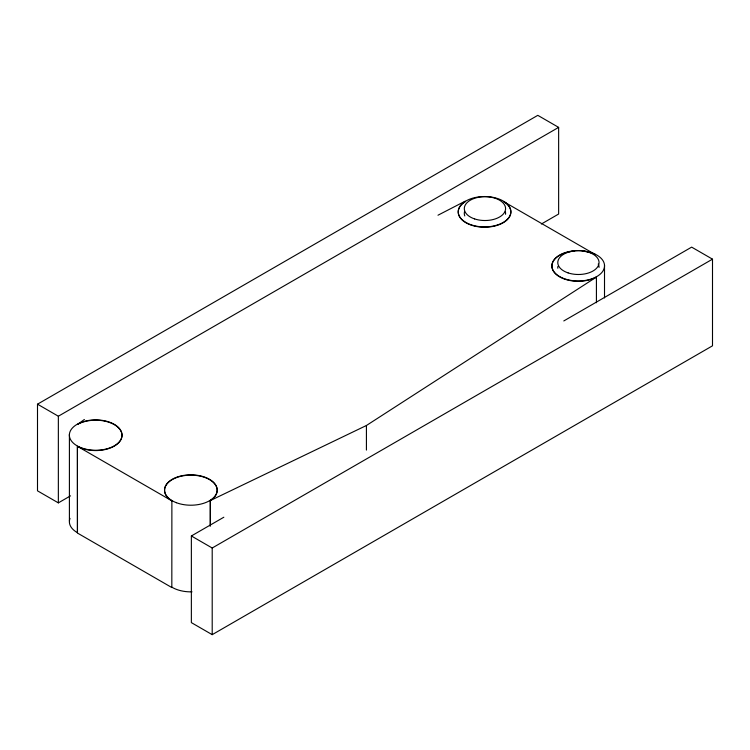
<?xml version="1.0" encoding="UTF-8"?>
<svg xmlns="http://www.w3.org/2000/svg" width="750" height="750" viewBox="0 0 750 750"><rect width="100%" height="100%" fill="white"/><g stroke="black" fill="none" stroke-linecap="round" stroke-linejoin="round"><path stroke-width="1.12" d="M69.403 521.062L69.403 434.409M596.419 302.756L596.419 277.078A26.316 15.188 0 0 1 554.587 272.794A26.316 15.188 0 0 1 574.378 251.081M604.509 297.928L604.509 265.144M84.384 419.466L77.859 424.209A26.316 15.188 0 0 1 114.666 424.856A26.316 15.188 0 0 1 114.3 446.119A26.316 15.188 0 0 1 77.475 446.344L171.881 500.85A26.316 15.188 0 0 1 172.266 479.587A26.316 15.188 0 0 1 209.091 479.372A26.316 15.188 0 0 1 210.216 500.625L210.216 526.294M210.216 500.625L366.422 425.494L596.419 277.078M70.519 495.844L58.35 502.875L37.5 490.837L37.5 404.184L537.797 115.341L558.638 127.378L558.638 214.031L541.388 223.997M37.5 404.184L58.35 416.222L558.638 127.378M563.794 320.944L691.65 247.125L712.5 259.163L712.5 345.816L212.203 634.659L191.363 622.622L191.363 535.969L223.837 517.219M191.363 535.969L212.203 548.006L712.5 259.163M437.991 215.213L465.056 201.234L465.553 201.525A26.316 15.188 0 0 0 465.938 222.769A26.316 15.188 0 0 0 502.744 223.012A26.316 15.188 0 0 0 503.953 201.769L595.462 254.634A26.316 15.188 0 0 0 582.366 251.109M366.422 425.494L366.422 450.084M212.203 548.006L212.203 634.659M210.403 500.728L210.403 525.328M171.881 500.85L171.825 587.541L77.419 533.034L77.419 446.381L77.475 532.688A26.316 15.188 0 0 1 70.013 518.4M58.35 416.222L58.35 502.875M192.028 591.853A26.316 15.188 0 0 1 171.881 587.194M505.369 211.725A20.634 11.916 0 0 1 505.519 214.275M464.775 215.953A20.634 11.916 0 0 1 464.513 211.725M557.831 268.247A20.634 11.916 0 0 1 557.831 266.541M598.219 264.037A20.634 11.916 0 0 1 599.053 267.394M563.756 278.494A26.316 15.188 0 0 0 604.491 266.691A26.316 15.188 0 0 0 566.409 252.225A26.316 15.188 0 0 0 563.756 278.494M470.409 224.541A26.316 15.188 0 0 0 510.834 212.391A26.316 15.188 0 0 0 472.397 198.253A26.316 15.188 0 0 0 470.409 224.541M176.409 502.716A26.316 15.188 0 0 0 217.134 490.912A26.316 15.188 0 0 0 179.062 476.447A26.316 15.188 0 0 0 176.409 502.716M81.553 447.891A26.316 15.188 0 0 0 121.978 435.731A26.316 15.188 0 0 0 83.541 421.603A26.316 15.188 0 0 0 81.553 447.891M474.619 218.925A20.634 11.916 0 0 0 505.575 208.613A20.634 11.916 0 0 0 474.619 198.291A20.634 11.916 0 0 0 474.619 218.925M568.097 272.897A20.634 11.916 0 0 0 599.053 262.575A20.634 11.916 0 0 0 568.097 252.262A20.634 11.916 0 0 0 568.097 272.897"/></g></svg>
